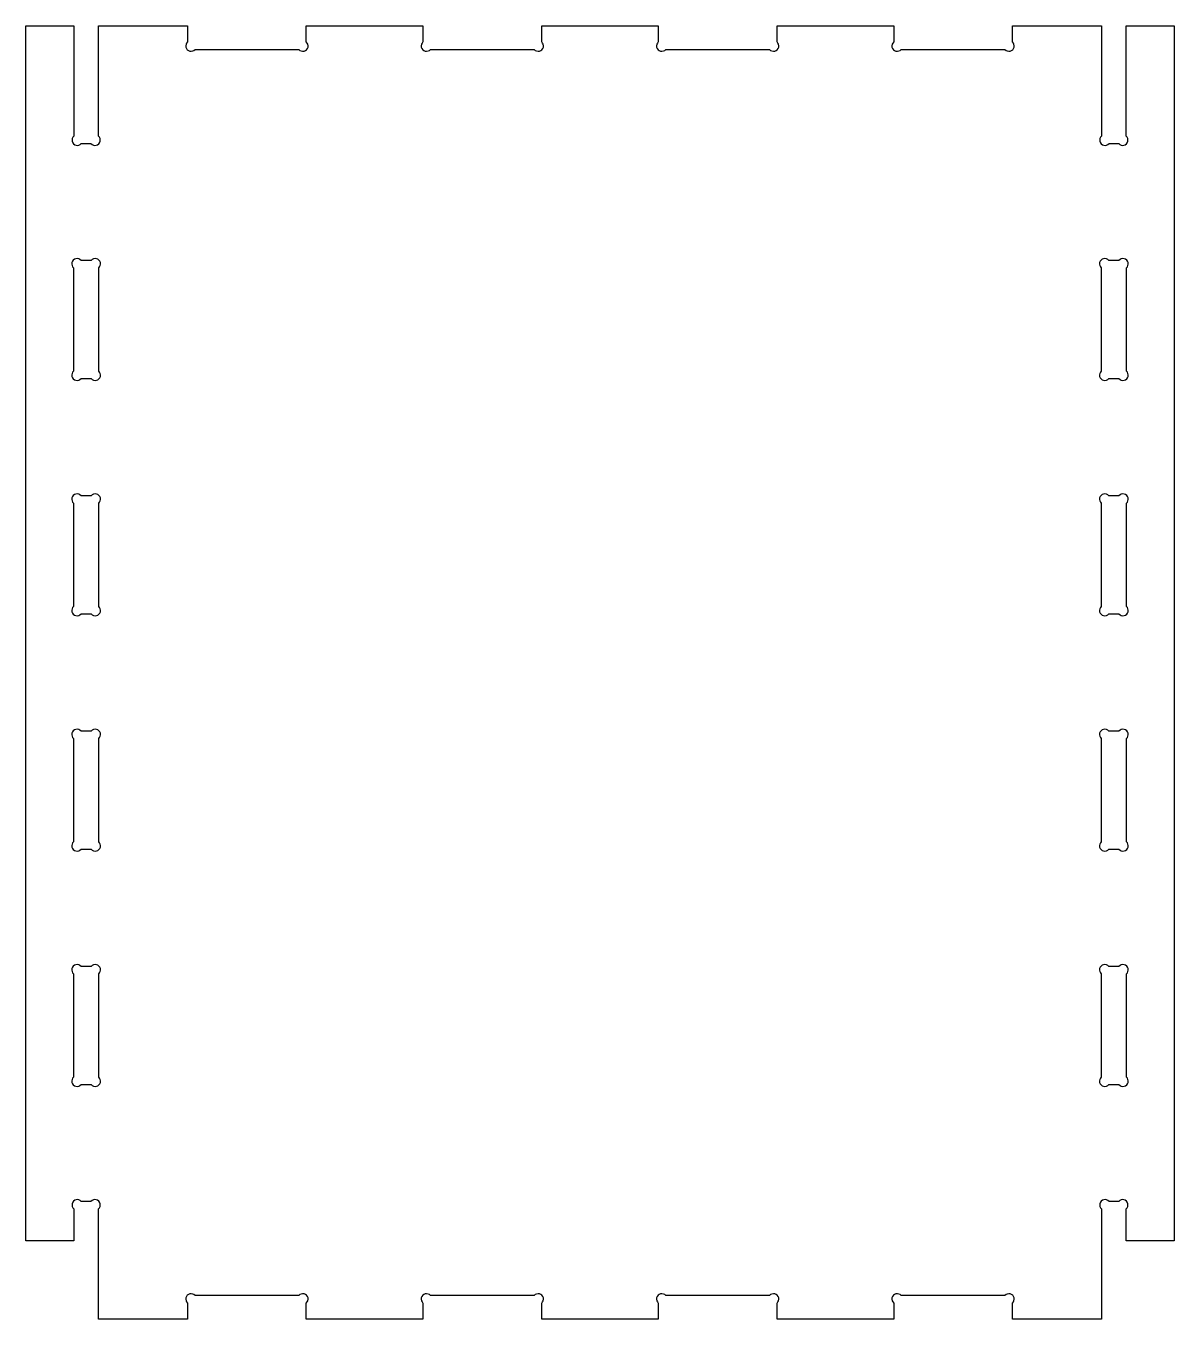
# Model space of a CAD drawing. Header units: millimetres. Extents: x 235 to 528, y 96 to 425.
import ezdxf

# ---------------------------------------------------------------- set-up
doc = ezdxf.new("R2010")
doc.units = ezdxf.units.MM

msp = doc.modelspace()

# ---------------------------------------------------------------- linework, layer by layer
at = {"layer": '2D - Общий_Ном._пера__27', "color": 7}
for points in [[(251.6279, 395.463, 1.07426), (253.5322, 397.3673), (253.5322, 425.463), (276.2657, 425.463), (276.2657, 421.3673, 1.074264), (278.1701, 419.463), (304.6279, 419.463, 1.074264), (306.5322, 421.3673), (306.5322, 425.463), (336.2657, 425.463), (336.2657, 421.3673, 1.074264), (338.1701, 419.463), (364.6279, 419.463, 1.074264), (366.5322, 421.3673), (366.5322, 425.463), (396.2657, 425.463), (396.2657, 421.3673, 1.074264), (398.1701, 419.463), (424.6279, 419.463, 1.074264), (426.5322, 421.3673), (426.5322, 425.463), (456.2657, 425.463), (456.2657, 421.3673, 1.074264), (458.1701, 419.463), (484.6279, 419.463, 1.074264), (486.5322, 421.3673), (486.5322, 425.463), (509.2658, 425.463), (509.2658, 397.3673, 1.074263), (511.1701, 395.463), (513.6279, 395.463, 1.074263), (515.5322, 397.3673), (515.5322, 425.463), (527.7658, 425.463), (527.7658, 115.7295), (515.5322, 115.7295), (515.5322, 123.8252, 1.074263), (513.6279, 125.7295), (511.1701, 125.7295, 1.074263), (509.2658, 123.8252), (509.2658, 95.7295), (486.5322, 95.7295), (486.5322, 99.8252, 1.074261), (484.6279, 101.7295), (458.17, 101.7295, 1.074261), (456.2657, 99.8252), (456.2657, 95.7295), (426.5322, 95.7295), (426.5322, 99.8252, 1.074259), (424.6279, 101.7295), (398.17, 101.7295, 1.074259), (396.2657, 99.8252), (396.2657, 95.7295), (366.5322, 95.7295), (366.5322, 99.8252, 1.074259), (364.6279, 101.7295), (338.17, 101.7295, 1.074259), (336.2657, 99.8252), (336.2657, 95.7295), (306.5322, 95.7295), (306.5322, 99.8252, 1.074259), (304.6279, 101.7295), (278.17, 101.7295, 1.074259), (276.2657, 99.8252), (276.2657, 95.7295), (253.5322, 95.7295), (253.5322, 123.8252, 1.074262), (251.6279, 125.7295), (249.1701, 125.7295, 1.074262), (247.2657, 123.8252), (247.2657, 115.7295), (235.0322, 115.7295), (235.0322, 425.463), (247.2657, 425.463), (247.2657, 397.3673, 1.074263), (249.17, 395.463)], [(247.1982, 337.4328, 1.074262), (249.1025, 335.5285), (251.6954, 335.5285, 1.074259), (253.5997, 337.4328), (253.5997, 363.7597, 1.07426), (251.6954, 365.664), (249.1025, 365.664, 1.074263), (247.1982, 363.7597)], [(509.1983, 337.4328, 1.074262), (511.1025, 335.5285), (513.6954, 335.5285, 1.074259), (515.5997, 337.4328), (515.5997, 363.7597, 1.07426), (513.6954, 365.664), (511.1026, 365.664, 1.074263), (509.1983, 363.7597)], [(247.1982, 277.4328, 1.074262), (249.1025, 275.5285), (251.6954, 275.5285, 1.074259), (253.5997, 277.4328), (253.5997, 303.7597, 1.07426), (251.6954, 305.664), (249.1025, 305.664, 1.074263), (247.1982, 303.7597)], [(509.1983, 277.4328, 1.074262), (511.1025, 275.5285), (513.6954, 275.5285, 1.074259), (515.5997, 277.4328), (515.5997, 303.7597, 1.07426), (513.6954, 305.664), (511.1026, 305.664, 1.074263), (509.1983, 303.7597)], [(247.1982, 217.4328, 1.074262), (249.1025, 215.5285), (251.6954, 215.5285, 1.074259), (253.5997, 217.4328), (253.5997, 243.7597, 1.07426), (251.6954, 245.664), (249.1025, 245.664, 1.074263), (247.1982, 243.7597)], [(509.1983, 217.4328, 1.074262), (511.1025, 215.5285), (513.6954, 215.5285, 1.074259), (515.5997, 217.4328), (515.5997, 243.7597, 1.07426), (513.6954, 245.664), (511.1026, 245.664, 1.074263), (509.1983, 243.7597)], [(247.1982, 157.4328, 1.074262), (249.1025, 155.5285), (251.6954, 155.5285, 1.074259), (253.5997, 157.4328), (253.5997, 183.7597, 1.07426), (251.6954, 185.664), (249.1025, 185.664, 1.074263), (247.1982, 183.7597)], [(509.1983, 157.4328, 1.074262), (511.1025, 155.5285), (513.6954, 155.5285, 1.074259), (515.5997, 157.4328), (515.5997, 183.7597, 1.07426), (513.6954, 185.664), (511.1026, 185.664, 1.074263), (509.1983, 183.7597)]]:
    msp.add_lwpolyline(points, format="xyb", close=True, dxfattribs=at)

doc.saveas('drawing.dxf')
